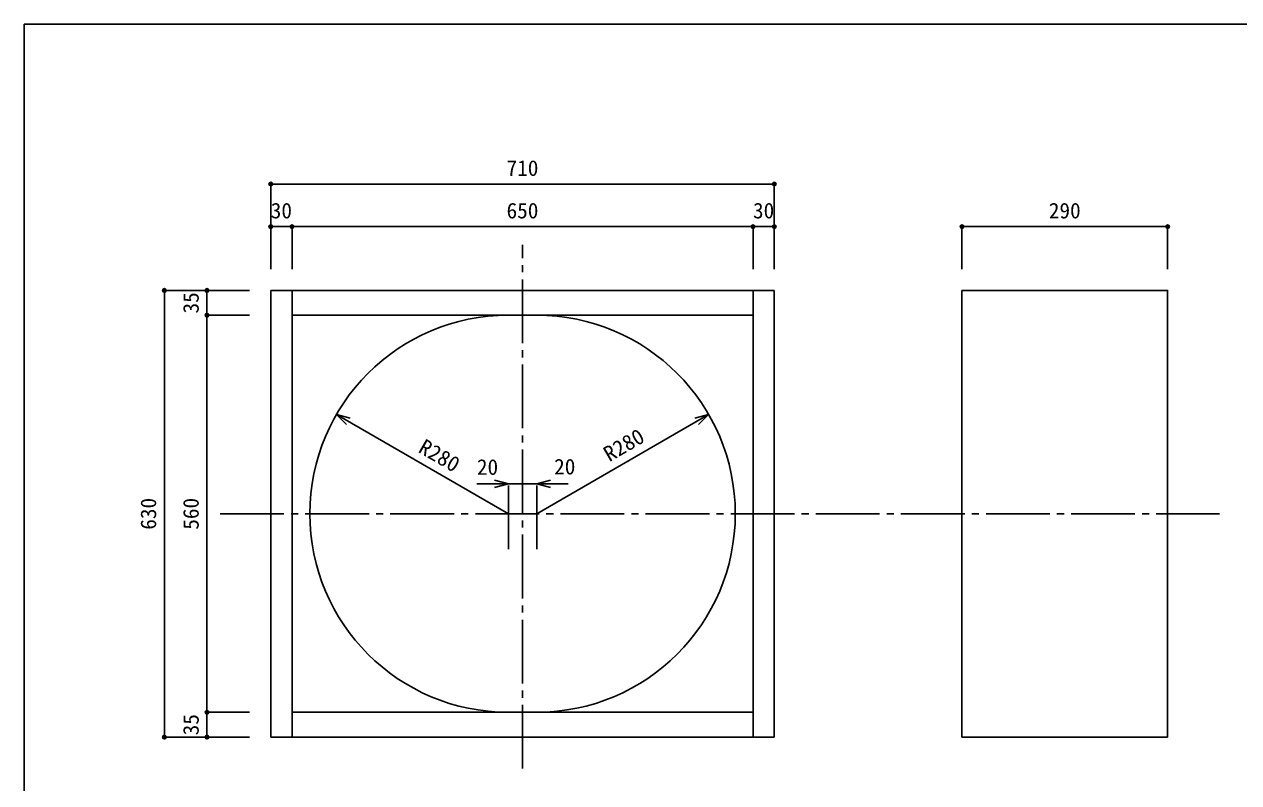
# Model space of a CAD drawing. Units: millimetres on the paper, enlarged 100 times, with parts at other scales. Extents: x -14200 to 14200, y -9940 to 9940.
# Drawn here: x -14200 to 2924, y -757 to 9940 of the extents above; entities that cross this region are included whole.
import ezdxf
from ezdxf.enums import TextEntityAlignment as Align

# ---------------------------------------------------------------- set-up
doc = ezdxf.new("R2010")
doc.units = ezdxf.units.MM
doc.header["$LTSCALE"] = 100
doc.header["$PDMODE"] = 32
doc.header["$PDSIZE"] = 50
doc.linetypes.add('CHAIN2', pattern=[12, 9, -1, 1, -1])
for name, color, linetype in [('0-0_0', 7, 'Continuous'), ('1-0', 7, 'Continuous'), ('1-8', 7, 'Continuous')]:
    doc.layers.add(name, color=color, linetype=linetype)
doc.styles.add('ＭＳ ゴシック', font='')
doc.styles.get('ＭＳ ゴシック').set_extended_font_data('MS Gothic')

msp = doc.modelspace()

# ---------------------------------------------------------------- linework, layer by layer
at = {"layer": '0-0_0'}
msp.add_lwpolyline([(-14200, -9940), (14200, -9940), (14200, 9940), (-14200, 9940)], close=True, dxfattribs=at)
at = {"layer": '1-0'}
for p, q in [((-10724.5, 6186.2), (-3624.5, 6186.2)), ((-10724.5, -113.8), (-10724.5, 6186.2)), ((-10424.5, -113.8), (-10424.5, 6186.2)), ((-3924.5, -113.8), (-3924.5, 6186.2)), ((-3624.5, -113.8), (-3624.5, 6186.2)), ((-977.7, 6186.2), (-977.7, -113.8)), ((-10424.5, 5836.2), (-3924.5, 5836.2)), ((-10424.5, 236.2), (-3924.5, 236.2)), ((-10724.5, -113.8), (-3624.5, -113.8)), ((-977.7, -113.8), (1922.3, -113.8))]:
    msp.add_line(p, q, dxfattribs=at)
msp.add_lwpolyline([(-977.7, 6186.2), (1922.3, 6186.2), (1922.3, -113.8)], dxfattribs=at)
for centre, start, end in [((-7374.5, 3036.2), 90, 270), ((-6974.5, 3036.2), 270, 90)]:
    msp.add_arc(centre, 2800, start, end, dxfattribs=at)
at = {"layer": '1-8'}
for p, q in [((-10724.5, 7686.2), (-3624.5, 7686.2)), ((-10724.5, 7686.2), (-10724.5, 7086.2)), ((-3624.5, 7686.2), (-3624.5, 7086.2)), ((-10724.5, 7086.2), (-10424.5, 7086.2)), ((-10724.5, 7086.2), (-10724.5, 6486.2)), ((-10424.5, 7086.2), (-10424.5, 6486.2)), ((-10424.5, 7086.2), (-3924.5, 7086.2)), ((-3924.5, 7086.2), (-3924.5, 6486.2)), ((-3924.5, 7086.2), (-3624.5, 7086.2)), ((-3624.5, 7086.2), (-3624.5, 6486.2)), ((-977.7, 7086.2), (1922.3, 7086.2)), ((-977.7, 7086.2), (-977.7, 6486.2)), ((1922.3, 7086.2), (1922.3, 6486.2)), ((-12224.5, 6186.2), (-12224.5, -113.8)), ((-12224.5, 6186.2), (-11624.5, 6186.2)), ((-11624.5, 6186.2), (-11624.5, 5836.2)), ((-11624.5, 6186.2), (-11024.5, 6186.2)), ((-11624.5, 5836.2), (-11024.5, 5836.2)), ((-11624.5, 5836.2), (-11624.5, 236.2)), ((-9799.4, 4436.2), (-7374.5, 3036.2)), ((-9799.4, 4436.2), (-9606.2, 4384.5)), ((-9799.4, 4436.2), (-9658, 4294.8)), ((-4549.7, 4436.2), (-4691.1, 4294.8)), ((-6531.6, 3458.2), (-7817.5, 3458.2)), ((-7374.5, 3458.2), (-7567.7, 3510)), ((-7374.5, 3458.2), (-7567.7, 3406.5)), ((-6974.5, 3458.2), (-6781.3, 3510)), ((-6974.5, 3458.2), (-6781.3, 3406.5)), ((-11624.5, 236.2), (-11024.5, 236.2)), ((-11624.5, 236.2), (-11624.5, -113.8)), ((-12224.5, -113.8), (-11624.5, -113.8)), ((-11624.5, -113.8), (-11024.5, -113.8))]:
    msp.add_line(p, q, dxfattribs=at)
at = {"layer": '1-8', "linetype": 'CHAIN2'}
for p, q in [((-7174.5, -558.6), (-7174.5, 6829.6)), ((-7374.5, 2536.2), (-7374.5, 3536.2)), ((-6974.5, 2536.2), (-6974.5, 3536.2)), ((-11439, 3036.2), (2654.2, 3036.2))]:
    msp.add_line(p, q, dxfattribs=at)
at = {"layer": '1-8'}
msp.add_lwpolyline([(-6974.5, 3036.2), (-4549.7, 4436.2), (-4742.8, 4384.5)], dxfattribs=at)
for p in [(-10724.5, 7686.2), (-3624.5, 7686.2), (-10724.5, 7086.2), (-10424.5, 7086.2), (-3924.5, 7086.2), (-3624.5, 7086.2), (-977.7, 7086.2), (1922.3, 7086.2), (-12224.5, 6186.2), (-11624.5, 6186.2), (-11624.5, 5836.2), (-11624.5, 236.2), (-12224.5, -113.8), (-11624.5, -113.8)]:
    msp.add_point(p, dxfattribs=at)

# ---------------------------------------------------------------- texts
at = {"layer": '1-8', "style": 'ＭＳ ゴシック'}
for s, p in [('710', (-7399.5, 7736.2)), ('30', (-10724.5, 7136.2)), ('650', (-7399.5, 7136.2)), ('30', (-3924.5, 7136.2)), ('290', (247.3, 7136.2)), ('20', (-7817.5, 3519.6)), ('20', (-6728.6, 3524.8))]:
    msp.add_text(s, height=219.9, dxfattribs=at).set_placement(p, align=Align.BOTTOM_LEFT)
for s, rotation, p in [('35', 90, (-11674.5, 5861.2)), ('R280', 30, (-5917, 3704.5)), ('R280', 330, (-8691.9, 3854.5)), ('630', 90, (-12274.5, 2811.2)), ('560', 90, (-11674.5, 2811.2)), ('35', 90, (-11674.5, -88.8))]:
    msp.add_text(s, height=219.9, rotation=rotation, dxfattribs=at).set_placement(p, align=Align.BOTTOM_LEFT)

doc.saveas('drawing.dxf')
